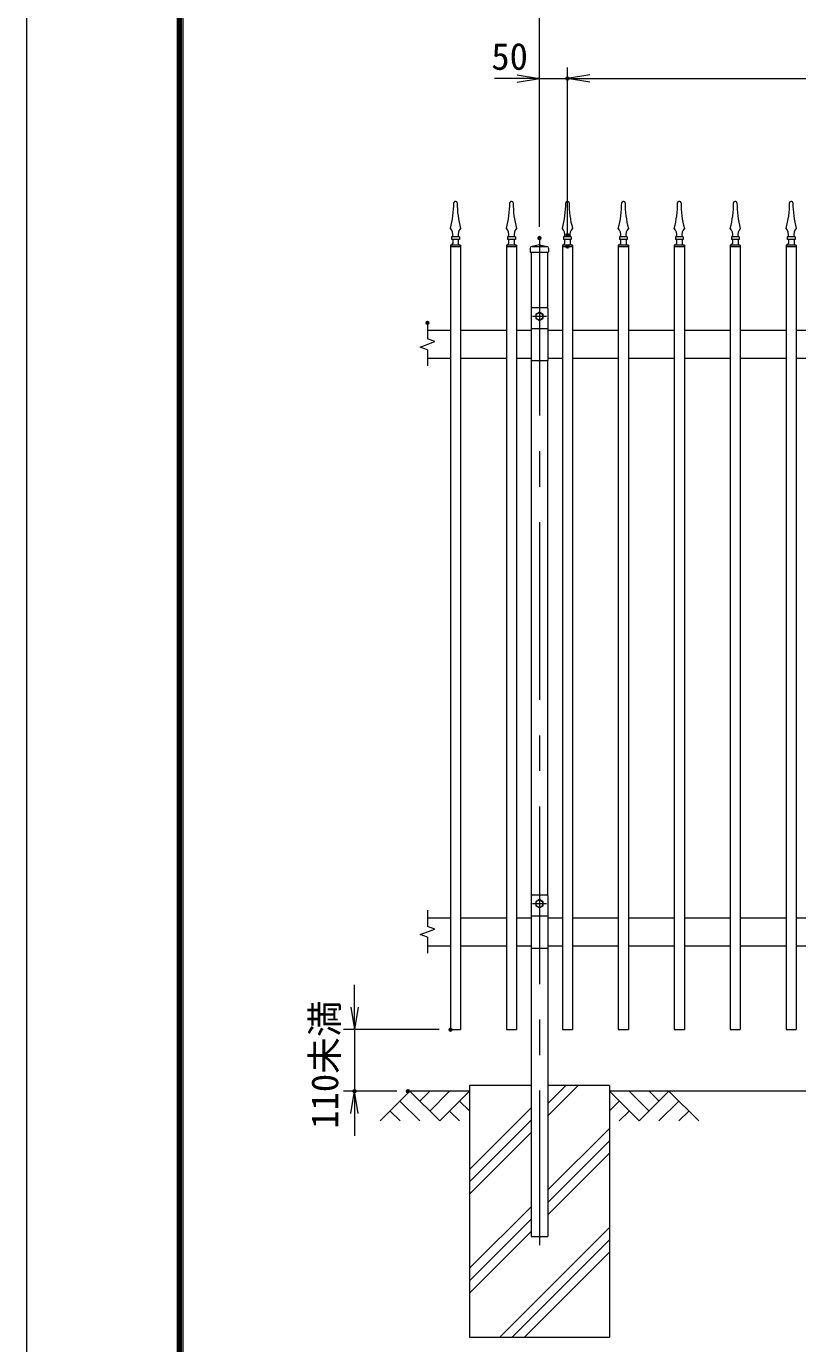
# Model space of a CAD drawing. Units: millimetres, scale not verified. Extents: x -4200 to 4200, y -2970 to 2970.
# Drawn here: x -4200 to -2822, y -592 to 1762 of the extents above; entities that cross this region are included whole.
import ezdxf
from ezdxf.enums import TextEntityAlignment as Align

# ---------------------------------------------------------------- set-up
doc = ezdxf.new("R2010")
doc.units = ezdxf.units.MM
doc.header["$LTSCALE"] = 10
doc.header["$PDMODE"] = 32
doc.header["$PDSIZE"] = 5
doc.linetypes.add('USER1', pattern=[50.8, 31.75, -6.35, 6.35, -6.35])
for name, color, linetype, lineweight in [('0-0_D-STR1', 1, 'Continuous', 18), ('0-1_D-BMK', 2, 'USER1', 13), ('0-2_D-BGD', 7, 'Continuous', 18), ('0-3_D-STR4', 7, 'Continuous', 18), ('0-4_D-DCR-HCH', 7, 'Continuous', 13), ('0-5_D-STR3', 3, 'Continuous', 13), ('0-6_D-STR-DIM', 7, 'Continuous', 13), ('0-7_0', 7, 'Continuous', 18), ('0-B_D-TTL', 7, 'Continuous', 18)]:
    doc.layers.add(name, color=color, linetype=linetype, lineweight=lineweight)
doc.layers.add('0-8_Defpoints', color=253, linetype='Continuous')
doc.styles.add('ＭＳ ゴシック', font='')
doc.styles.get('ＭＳ ゴシック').set_extended_font_data('MS Gothic')

# ---------------------------------------------------------------- blocks, each defined once
blk = doc.blocks.new('_Open')
at = {"layer": '0-7_0'}
blk.add_line((-10, 1.667), (0, 0), dxfattribs=at)
blk.add_lwpolyline([(-10, -1.667), (0, 0), (-10, 0)], dxfattribs=at)

msp = doc.modelspace()

# ---------------------------------------------------------------- linework, layer by layer
at = {"layer": '0-0_D-STR1'}
for p, q in [((-3432.29, 1448.9), (-3434.27, 1448.9)), ((-3332.29, 1448.9), (-3334.27, 1448.9)), ((-3232.29, 1448.9), (-3234.27, 1448.9)), ((-3132.29, 1448.9), (-3134.27, 1448.9)), ((-3032.29, 1448.9), (-3034.27, 1448.9)), ((-2932.29, 1448.9), (-2934.27, 1448.9)), ((-2832.29, 1448.9), (-2834.27, 1448.9)), ((-3424.28, 1371.2), (-3442.28, 1371.2)), ((-3442.28, 1368.9), (-3424.28, 1368.9)), ((-3426.28, 1381.2), (-3440.28, 1381.2)), ((-3438.28, 1381.2), (-3438.28, 1374.2)), ((-3428.28, 1381.2), (-3428.28, 1374.2)), ((-3426.28, 1386.2), (-3426.28, 1381.2)), ((-3424.28, 1371.2), (-3424.28, -31.1)), ((-3324.28, 1371.2), (-3342.28, 1371.2)), ((-3342.28, 1368.9), (-3324.28, 1368.9)), ((-3326.28, 1381.2), (-3340.28, 1381.2)), ((-3338.28, 1381.2), (-3338.28, 1374.2)), ((-3328.28, 1381.2), (-3328.28, 1374.2)), ((-3326.28, 1386.2), (-3326.28, 1381.2)), ((-3324.28, 1371.2), (-3324.28, -31.1)), ((-3299.53, 1365.9), (-3299.53, 1358.9)), ((-3283.28, 1371.9), (-3296.53, 1368.9)), ((-3296.53, 1368.9), (-3270.03, 1368.9)), ((-3283.28, 1371.9), (-3270.03, 1368.9)), ((-3267.03, 1365.9), (-3267.03, 1358.9)), ((-3224.28, 1371.2), (-3242.28, 1371.2)), ((-3242.28, 1368.9), (-3224.28, 1368.9)), ((-3226.28, 1381.2), (-3240.28, 1381.2)), ((-3238.28, 1381.2), (-3238.28, 1374.2)), ((-3228.28, 1381.2), (-3228.28, 1374.2)), ((-3226.28, 1386.2), (-3226.28, 1381.2)), ((-3224.28, 1371.2), (-3224.28, -31.1)), ((-3124.28, 1371.2), (-3142.28, 1371.2)), ((-3142.28, 1368.9), (-3124.28, 1368.9)), ((-3126.28, 1381.2), (-3140.28, 1381.2)), ((-3138.28, 1381.2), (-3138.28, 1374.2)), ((-3128.28, 1381.2), (-3128.28, 1374.2)), ((-3126.28, 1386.2), (-3126.28, 1381.2)), ((-3124.28, 1371.2), (-3124.28, -31.1)), ((-3024.28, 1371.2), (-3042.28, 1371.2)), ((-3042.28, 1368.9), (-3024.28, 1368.9)), ((-3026.28, 1381.2), (-3040.28, 1381.2)), ((-3038.28, 1381.2), (-3038.28, 1374.2)), ((-3028.28, 1381.2), (-3028.28, 1374.2)), ((-3026.28, 1386.2), (-3026.28, 1381.2)), ((-3024.28, 1371.2), (-3024.28, -31.1)), ((-2924.28, 1371.2), (-2942.28, 1371.2)), ((-2942.28, 1368.9), (-2924.28, 1368.9)), ((-2926.28, 1381.2), (-2940.28, 1381.2)), ((-2938.28, 1381.2), (-2938.28, 1374.2)), ((-2928.28, 1381.2), (-2928.28, 1374.2)), ((-2926.28, 1386.2), (-2926.28, 1381.2)), ((-2924.28, 1371.2), (-2924.28, -31.1)), ((-2824.28, 1371.2), (-2842.28, 1371.2)), ((-2842.28, 1368.9), (-2824.28, 1368.9)), ((-2826.28, 1381.2), (-2840.28, 1381.2)), ((-2838.28, 1381.2), (-2838.28, 1374.2)), ((-2828.28, 1381.2), (-2828.28, 1374.2)), ((-2826.28, 1386.2), (-2826.28, 1381.2)), ((-2824.28, 1371.2), (-2824.28, -31.1)), ((-3299.53, 1358.9), (-3267.03, 1358.9)), ((-3298.28, 1358.9), (-3298.28, 1257.9)), ((-3268.28, 1257.9), (-3268.28, 1358.9)), ((-3483.28, 1218.9), (-3442.28, 1218.9)), ((-3424.28, 1218.9), (-3342.28, 1218.9)), ((-3324.28, 1218.9), (-3298.28, 1218.9)), ((-3268.28, 1218.9), (-3242.28, 1218.9)), ((-3224.28, 1218.9), (-3142.28, 1218.9)), ((-3124.28, 1218.9), (-3042.28, 1218.9)), ((-3024.28, 1218.9), (-2942.28, 1218.9)), ((-2924.28, 1218.9), (-2842.28, 1218.9)), ((-2824.28, 1218.9), (-2742.28, 1218.9)), ((-3483.28, 1168.9), (-3442.28, 1168.9)), ((-3424.28, 1168.9), (-3342.28, 1168.9)), ((-3324.28, 1168.9), (-3298.28, 1168.9)), ((-3298.28, 1164.7), (-3298.28, 207.9)), ((-3268.28, 1168.9), (-3242.28, 1168.9)), ((-3268.28, 207.9), (-3268.28, 1164.7)), ((-3224.28, 1168.9), (-3142.28, 1168.9)), ((-3124.28, 1168.9), (-3042.28, 1168.9)), ((-3024.28, 1168.9), (-2942.28, 1168.9)), ((-2924.28, 1168.9), (-2842.28, 1168.9)), ((-2824.28, 1168.9), (-2742.28, 1168.9)), ((-3483.28, 168.9), (-3442.28, 168.9)), ((-3424.28, 168.9), (-3342.28, 168.9)), ((-3324.28, 168.9), (-3298.28, 168.9)), ((-3268.28, 168.9), (-3242.28, 168.9)), ((-3224.28, 168.9), (-3142.28, 168.9)), ((-3124.28, 168.9), (-3042.28, 168.9)), ((-3024.28, 168.9), (-2942.28, 168.9)), ((-2924.28, 168.9), (-2842.28, 168.9)), ((-2824.28, 168.9), (-2742.28, 168.9)), ((-3483.28, 118.9), (-3442.28, 118.9)), ((-3424.28, 118.9), (-3342.28, 118.9)), ((-3324.28, 118.9), (-3298.28, 118.9)), ((-3268.28, 118.9), (-3242.28, 118.9)), ((-3224.28, 118.9), (-3142.28, 118.9)), ((-3124.28, 118.9), (-3042.28, 118.9)), ((-3024.28, 118.9), (-2942.28, 118.9)), ((-2924.28, 118.9), (-2842.28, 118.9)), ((-2824.28, 118.9), (-2742.28, 118.9)), ((-3298.28, 114.7), (-3298.28, -401.1)), ((-3268.28, 114.7), (-3268.28, -401.1)), ((-3298.28, -401.1), (-3268.28, -401.1))]:
    msp.add_line(p, q, dxfattribs=at)
for points in [[(-3442.28, 1371.2), (-3442.28, -31.1), (-3424.28, -31.1)], [(-3426.28, 1386.2), (-3440.28, 1386.2), (-3440.28, 1381.2)], [(-3342.28, 1371.2), (-3342.28, -31.1), (-3324.28, -31.1)], [(-3326.28, 1386.2), (-3340.28, 1386.2), (-3340.28, 1381.2)], [(-3242.28, 1371.2), (-3242.28, -31.1), (-3224.28, -31.1)], [(-3226.28, 1386.2), (-3240.28, 1386.2), (-3240.28, 1381.2)], [(-3142.28, 1371.2), (-3142.28, -31.1), (-3124.28, -31.1)], [(-3126.28, 1386.2), (-3140.28, 1386.2), (-3140.28, 1381.2)], [(-3042.28, 1371.2), (-3042.28, -31.1), (-3024.28, -31.1)], [(-3026.28, 1386.2), (-3040.28, 1386.2), (-3040.28, 1381.2)], [(-2942.28, 1371.2), (-2942.28, -31.1), (-2924.28, -31.1)], [(-2926.28, 1386.2), (-2940.28, 1386.2), (-2940.28, 1381.2)], [(-2842.28, 1371.2), (-2842.28, -31.1), (-2824.28, -31.1)], [(-2826.28, 1386.2), (-2840.28, 1386.2), (-2840.28, 1381.2)]]:
    msp.add_lwpolyline(points, dxfattribs=at)
for centre, radius, start, end in [((-3613.96, 1447.07), 177.69, 345.03689, 359.94714), ((-3434.27, 1446.9), 2, 90, 179.94746), ((-3432.29, 1446.9), 2, 0.05246, 90), ((-3252.59, 1447.07), 177.69, 180.05492, 194.96518), ((-3513.96, 1447.07), 177.69, 345.03689, 359.94714), ((-3334.27, 1446.9), 2, 90, 179.94746), ((-3332.29, 1446.9), 2, 0.05246, 90), ((-3152.59, 1447.07), 177.69, 180.05492, 194.96518), ((-3413.96, 1447.07), 177.69, 345.03689, 359.94714), ((-3234.27, 1446.9), 2, 90, 179.94746), ((-3232.29, 1446.9), 2, 0.05246, 90), ((-3052.59, 1447.07), 177.69, 180.05492, 194.96518), ((-3313.96, 1447.07), 177.69, 345.03689, 359.94714), ((-3134.27, 1446.9), 2, 90, 179.94746), ((-3132.29, 1446.9), 2, 0.05246, 90), ((-2952.59, 1447.07), 177.69, 180.05492, 194.96518), ((-3213.96, 1447.07), 177.69, 345.03689, 359.94714), ((-3034.27, 1446.9), 2, 90, 179.94746), ((-3032.29, 1446.9), 2, 0.05246, 90), ((-2852.59, 1447.07), 177.69, 180.05492, 194.96518), ((-3113.96, 1447.07), 177.69, 345.03689, 359.94714), ((-2934.27, 1446.9), 2, 90, 179.94746), ((-2932.29, 1446.9), 2, 0.05246, 90), ((-2752.59, 1447.07), 177.69, 180.05492, 194.96518), ((-3013.96, 1447.07), 177.69, 345.03689, 359.94714), ((-2834.27, 1446.9), 2, 90, 179.94746), ((-2832.29, 1446.9), 2, 0.05246, 90), ((-2652.59, 1447.07), 177.69, 180.05492, 194.96518), ((-3455.02, 1389.74), 17.12, 348.08307, 41.97922), ((-3411.53, 1389.74), 17.12, 138.02229, 191.91701), ((-3355.02, 1389.74), 17.12, 348.08307, 41.97922), ((-3311.53, 1389.74), 17.12, 138.02229, 191.91701), ((-3255.02, 1389.74), 17.12, 348.08307, 41.97922), ((-3211.53, 1389.74), 17.12, 138.02229, 191.91701), ((-3155.02, 1389.74), 17.12, 348.08307, 41.97922), ((-3111.53, 1389.74), 17.12, 138.02229, 191.91701), ((-3055.02, 1389.74), 17.12, 348.08307, 41.97922), ((-3011.53, 1389.74), 17.12, 138.02229, 191.91701), ((-2955.02, 1389.74), 17.12, 348.08307, 41.97922), ((-2911.53, 1389.74), 17.12, 138.02229, 191.91701), ((-2855.02, 1389.74), 17.12, 348.08307, 41.97922), ((-2811.53, 1389.74), 17.12, 138.02229, 191.91701), ((-3441.28, 1374.2), 3, 270, 0), ((-3425.28, 1374.2), 3, 179.99992, 270), ((-3341.28, 1374.2), 3, 270, 0), ((-3325.28, 1374.2), 3, 179.99992, 270), ((-3296.53, 1365.9), 3, 90, 180), ((-3270.03, 1365.9), 3, 0, 90), ((-3241.28, 1374.2), 3, 270, 0), ((-3225.28, 1374.2), 3, 179.99992, 270), ((-3141.28, 1374.2), 3, 270, 0), ((-3125.28, 1374.2), 3, 179.99992, 270), ((-3041.28, 1374.2), 3, 270, 0), ((-3025.28, 1374.2), 3, 179.99992, 270), ((-2941.28, 1374.2), 3, 270, 0), ((-2925.28, 1374.2), 3, 179.99992, 270), ((-2841.28, 1374.2), 3, 270, 0), ((-2825.28, 1374.2), 3, 179.99992, 270)]:
    msp.add_arc(centre, radius, start, end, dxfattribs=at)
at = {"layer": '0-1_D-BMK'}
for p, q in [((-3283.28, 1383.9), (-3283.28, -416.1)), ((-3283.28, 1253.9), (-3283.28, 1233.9)), ((-3270.78, 1243.9), (-3295.78, 1243.9)), ((-3270.78, 193.9), (-3295.78, 193.9)), ((-3283.28, 203.9), (-3283.28, 183.9))]:
    msp.add_line(p, q, dxfattribs=at)
at = {"layer": '0-2_D-BGD'}
for p, q in [((-3408.28, -141.1), (-3518.28, -141.1)), ((-1408.28, -141.1), (-3158.28, -141.1))]:
    msp.add_line(p, q, dxfattribs=at)
at = {"layer": '0-3_D-STR4'}
for p, q in [((-3408.28, -131.1), (-3408.28, -581.1)), ((-3298.28, -131.1), (-3408.28, -131.1)), ((-3158.28, -131.1), (-3268.28, -131.1)), ((-3158.28, -131.1), (-3158.28, -581.1)), ((-3158.28, -581.1), (-3408.28, -581.1))]:
    msp.add_line(p, q, dxfattribs=at)
at = {"layer": '0-4_D-DCR-HCH'}
for p, q in [((-3514.7, -141.1), (-3567.91, -194.31)), ((-3514.7, -141.1), (-3461.49, -194.31)), ((-3496.96, -158.83), (-3479.22, -141.1)), ((-3479.22, -176.57), (-3443.75, -141.1)), ((-3461.49, -194.31), (-3408.28, -141.1)), ((-3268.28, -185.11), (-3214.26, -131.1)), ((-3268.28, -163.02), (-3236.35, -131.1)), ((-3105.06, -194.31), (-3158.28, -141.1)), ((-3087.33, -176.57), (-3122.8, -141.1)), ((-3051.85, -141.1), (-3105.06, -194.31)), ((-3069.5, -158.93), (-3087.33, -141.1)), ((-3051.85, -141.1), (-2998.64, -194.31)), ((-3532.44, -158.83), (-3496.8, -194.31)), ((-3426.01, -158.83), (-3408.28, -176.49)), ((-3140.54, -158.83), (-3158.28, -176.49)), ((-3034.11, -158.83), (-3069.75, -194.31)), ((-3550.17, -176.57), (-3532.36, -194.31)), ((-3443.75, -176.57), (-3425.93, -194.31)), ((-3408.28, -280.92), (-3298.28, -170.92)), ((-3122.8, -176.57), (-3140.62, -194.31)), ((-3016.38, -176.57), (-3034.2, -194.31)), ((-3408.28, -303.02), (-3298.28, -193.02)), ((-3268.28, -317.7), (-3158.28, -207.7)), ((-3408.28, -325.11), (-3298.28, -215.11)), ((-3268.28, -339.79), (-3158.28, -229.79)), ((-3268.28, -361.89), (-3158.28, -251.89)), ((-3408.28, -457.7), (-3298.28, -347.7)), ((-3408.28, -479.79), (-3298.28, -369.79)), ((-3408.28, -501.89), (-3298.28, -391.89)), ((-3354.9, -581.1), (-3158.28, -384.47)), ((-3332.8, -581.1), (-3158.28, -406.57)), ((-3310.7, -581.1), (-3158.28, -428.67))]:
    msp.add_line(p, q, dxfattribs=at)
at = {"layer": '0-5_D-STR3'}
for p, q in [((-3298.28, 1257.9), (-3298.28, 1164.7)), ((-3296.28, 1259.9), (-3270.28, 1259.9)), ((-3268.28, 1257.9), (-3268.28, 1164.7)), ((-3298.28, 1222.1), (-3268.28, 1222.1)), ((-3298.28, 1164.7), (-3268.28, 1164.7)), ((-3298.28, 207.9), (-3298.28, 114.7)), ((-3296.28, 209.9), (-3270.28, 209.9)), ((-3268.28, 207.9), (-3268.28, 114.7)), ((-3298.28, 172.1), (-3268.28, 172.1)), ((-3298.28, 114.7), (-3268.28, 114.7))]:
    msp.add_line(p, q, dxfattribs=at)
for points in [[(-3276.78, 1247.66), (-3283.28, 1251.41), (-3289.78, 1247.66), (-3289.78, 1240.15), (-3283.28, 1236.4), (-3276.78, 1240.15)], [(-3276.78, 197.66), (-3283.28, 201.41), (-3289.78, 197.66), (-3289.78, 190.15), (-3283.28, 186.4), (-3276.78, 190.15)]]:
    msp.add_lwpolyline(points, close=True, dxfattribs=at)
for centre in [(-3283.28, 1243.9), (-3283.28, 193.9)]:
    msp.add_circle(centre, 6.25, dxfattribs=at)
for centre, start, end in [((-3296.28, 1257.9), 90, 180), ((-3270.28, 1257.9), 0, 90), ((-3296.28, 207.9), 90, 180), ((-3270.28, 207.9), 0, 90)]:
    msp.add_arc(centre, 2, start, end, dxfattribs=at)
at = {"layer": '0-6_D-STR-DIM'}
for p, q in [((-3283.28, 1403.9), (-3283.28, 1808.9)), ((-3283.28, 1403.9), (-3283.28, 1808.9)), ((-3283.28, 1403.9), (-3283.28, 1688.9)), ((-3233.28, 1388.9), (-3233.28, 1688.9)), ((-3233.28, 1408.9), (-3233.28, 1688.9)), ((-3323.28, 1668.9), (-3363.28, 1668.9)), ((-3283.28, 1668.9), (-3233.28, 1668.9)), ((-3233.28, 1668.9), (-1333.28, 1668.9)), ((-3193.28, 1668.9), (-3153.28, 1668.9)), ((-3483.28, 1232.33), (-3483.28, 1203.52)), ((-3470.06, 1198.71), (-3483.28, 1203.52)), ((-3496.49, 1189.09), (-3470.06, 1198.71)), ((-3483.28, 1184.28), (-3496.49, 1189.09)), ((-3483.28, 1184.28), (-3483.28, 1155.47)), ((-3483.28, 182.33), (-3483.28, 153.52)), ((-3496.49, 139.09), (-3470.06, 148.71)), ((-3470.06, 148.71), (-3483.28, 153.52)), ((-3483.28, 134.28), (-3496.49, 139.09)), ((-3483.28, 134.28), (-3483.28, 105.47)), ((-3613.64, 8.9), (-3613.64, 48.9)), ((-3462.28, -31.1), (-3633.64, -31.1)), ((-3613.64, -31.1), (-3613.64, -141.1)), ((-3538.28, -141.1), (-3633.64, -141.1)), ((-3613.64, -181.1), (-3613.64, -221.1))]:
    msp.add_line(p, q, dxfattribs=at)
at = {"layer": '0-8_Defpoints'}
for p in [(-3233.28, 1668.9), (-3233.28, 1388.9), (-3283.28, 1383.9), (-3233.28, 1368.9), (-3483.28, 1232.33), (-3442.28, -31.1), (-3613.64, -141.1), (-3518.28, -141.1)]:
    msp.add_point(p, dxfattribs=at)
at = {"layer": '0-B_D-TTL'}
for points in [[(-4200.15, -2970.01), (4199.85, -2970.01), (4199.85, 2969.99), (-4200.15, 2969.99)], [(-3930.15, 2749.99), (3929.86, 2749.99), (3929.86, -2750.01), (-3930.15, -2750.01)], [(-3927.65, 2747.49), (3927.36, 2747.49), (3927.36, -2747.51), (-3927.65, -2747.51)], [(-3925.15, 2744.99), (3924.86, 2744.99), (3924.86, -2745.01), (-3925.15, -2745.01)], [(-3922.65, 2742.49), (3922.36, 2742.49), (3922.36, -2742.51), (-3922.65, -2742.51)], [(-3920.15, 2739.99), (3919.86, 2739.99), (3919.86, -2740.01), (-3920.15, -2740.01)]]:
    msp.add_lwpolyline(points, close=True, dxfattribs=at)

# ---------------------------------------------------------------- block references
at = {"layer": '0-6_D-STR-DIM', "xscale": 4, "yscale": 4}
msp.add_blockref('_Open', (-3283.28, 1668.9), dxfattribs=at)
for p, rotation in [((-3233.28, 1668.9), 180), ((-3233.28, 1668.9), 180), ((-3613.64, -31.1), 270), ((-3613.64, -141.1), 90)]:
    msp.add_blockref('_Open', p, dxfattribs=dict(at, rotation=rotation))

# ---------------------------------------------------------------- texts
at = {"layer": '0-6_D-STR-DIM', "style": 'ＭＳ ゴシック'}
msp.add_text('50', height=48.09, dxfattribs=at).set_placement((-3369.24, 1670.15), align=Align.BOTTOM_LEFT)
msp.add_text('110未満', height=48.09, rotation=90, dxfattribs=at).set_placement((-3628.41, -208.24), align=Align.BOTTOM_LEFT)

doc.saveas('drawing.dxf')
